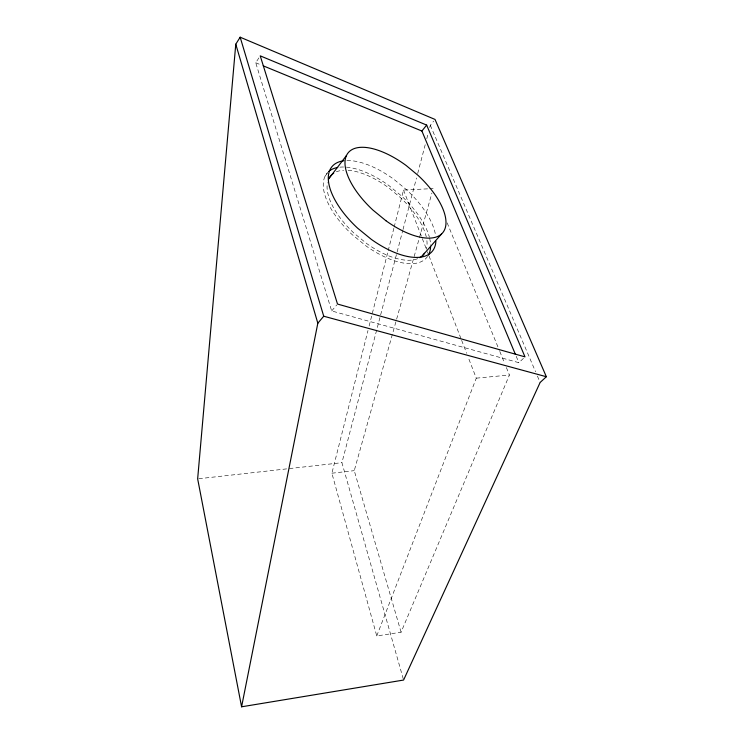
<?xml version="1.0" encoding="UTF-8"?>
<svg xmlns="http://www.w3.org/2000/svg" width="744" height="744" viewBox="0 0 744 744"><rect width="100%" height="100%" fill="white"/><g stroke="black" fill="none" stroke-linecap="round" stroke-linejoin="round"><path stroke-width="0.56" stroke-dasharray="3.72 2.79" d="M506.357 367.508L509.426 375.013L401.081 632.214L376.762 635.953L331.889 473.212L367.992 330.503M369.136 326.012L387.894 251.844M388.182 250.728L393.864 228.25M394.143 227.125L403.527 190.046L428.6 188.809M403.267 678.937L341.924 462.684L396.831 253.072M397.129 251.956L402.709 230.659M402.997 229.533L416.51 177.974M417.682 173.492L425.605 143.22M426.786 138.737L428.256 133.139M429.725 127.531L430.311 125.29L433.668 121.105M401.081 632.214L354.256 470.654L419.067 238.954M419.374 237.838L431.901 193.068M376.762 635.953L476.281 378.166L468.329 357.632M523.469 358.32L518.894 362.7L331.675 310.955L255.731 62.756L260.223 55.846M325.063 176.226L327.565 172.915M331.675 310.955L336.781 304.919M427.688 256.42L425.652 258.726A65.314 30.839 40.3 0 1 366.02 245.92L352.21 234.648A65.314 30.839 40.3 0 1 327.732 172.403M331.889 473.212L354.256 470.654M198.806 478.727L341.924 462.684M476.281 378.166L509.426 375.013M429.734 188.753L433.157 188.585M255.731 62.756L261.088 64.96M430.311 125.29L535.578 371.795M537.401 376.064L540.135 382.463M516.206 356.292L518.894 362.7M447.181 222.875L499.345 350.368M499.782 351.438L504.599 363.221M403.527 190.046L426.944 250.589M427.363 251.677L428.618 254.913M429.037 256.001L461.224 339.245M461.643 340.334L466.665 353.307M346.899 160.546A65.63 30.616 40.3 0 1 394.078 179.462L406.689 189.887A65.63 30.616 40.3 0 1 435.584 235.42M339.906 167.158A65.314 30.839 40.3 0 1 389.047 185.675L401.611 196.044A65.314 30.839 40.3 0 1 429.381 237.206M429.651 238.303A65.314 30.839 40.3 0 1 430.571 244.999M417.672 258.68A60.85 28.737 40.3 0 1 366.876 243.679L354.051 233.207A60.85 28.737 40.3 0 1 327.453 182.689M336.334 171.827A60.85 28.737 40.3 0 1 343.626 170.255M348.108 170.283A60.85 28.737 40.3 0 1 388.331 187.553L400.067 197.244A60.85 28.737 40.3 0 1 426.628 238.712M426.898 240.638A60.85 28.737 40.3 0 1 426.303 249.268"/><path stroke-width="1.12" d="M235.774 44.194L197.653 478.848L241.586 706.8L403.583 680.053L540.135 382.463L546.347 376.724L435.017 119.431L240.163 37.2L235.774 44.194L317.828 323.212L241.586 706.8M346.49 155.477L328.718 178.858A60.85 28.737 40.3 0 1 333.693 173.203M515.313 354.163L421.894 131.018L426.656 125.085L260.223 55.846L337.516 304.054L524.994 356.869L426.656 125.085M317.828 323.212L323.733 316.219L240.163 37.2M422.406 255.703L441.601 233.914M323.733 316.219L546.347 376.724M263.237 65.844L421.894 131.018M435.891 241.316A65.63 30.616 40.3 0 1 371.405 239.429L357.529 228.092A65.63 30.616 40.3 0 1 343.868 160.778M328.578 171.594A65.314 30.839 40.3 0 1 337.72 167.465M430.581 246.218A65.314 30.839 40.3 0 1 428.451 255.071M424.48 253.248A60.85 28.737 40.3 0 1 419.765 257.666M385.913 220.717L372.884 210.013A61.91 27.965 40.4 0 1 347.848 153.208A61.91 27.965 40.4 0 1 406.178 165.521L418.082 175.398A61.91 27.965 40.4 0 1 443.312 231.961A61.91 27.965 40.4 0 1 385.913 220.717"/></g></svg>
